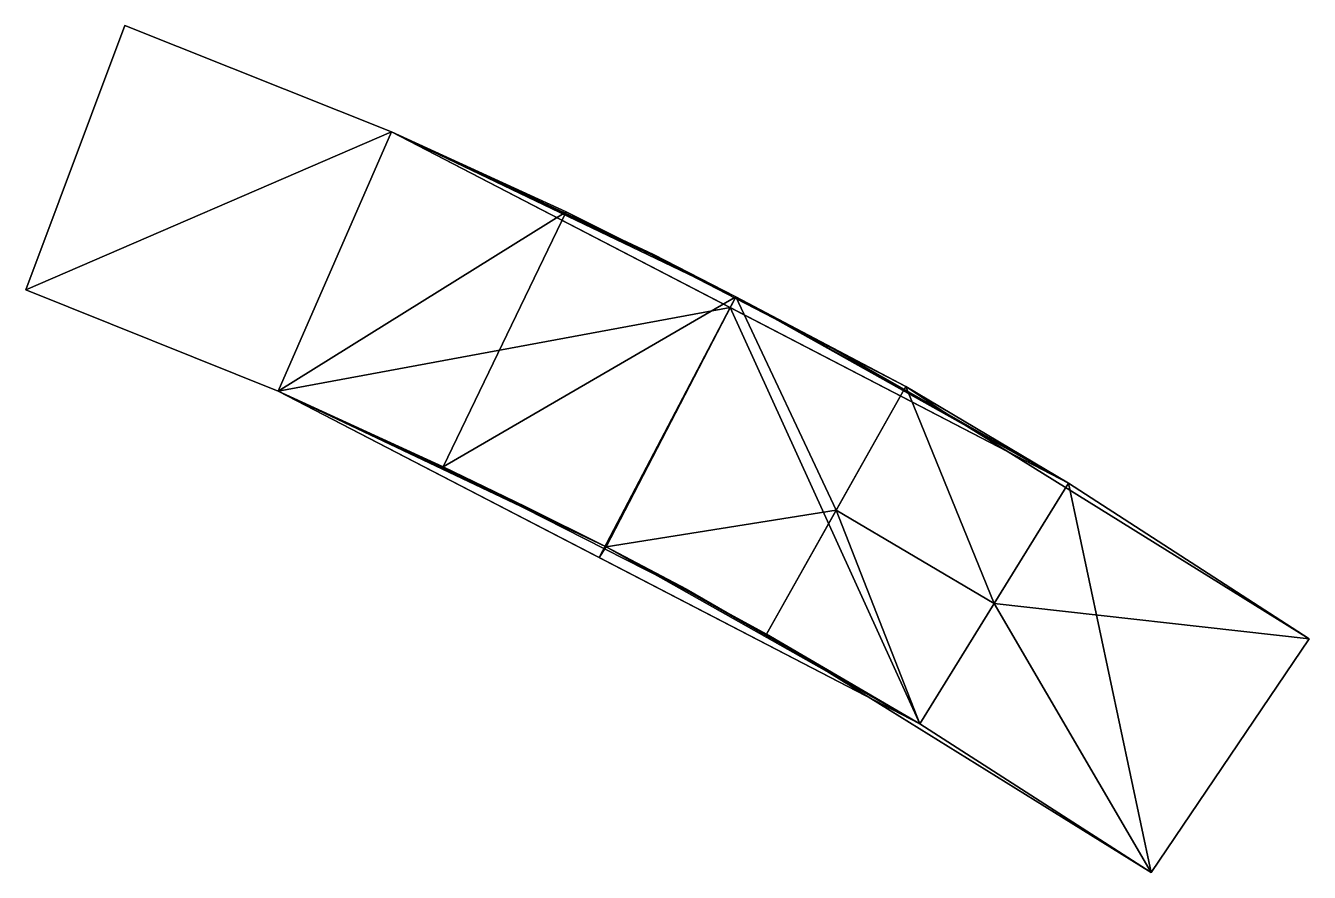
# Model space of a CAD drawing. Extents: x 7.88 to 13.32, y 18.58 to 22.17.
import ezdxf

# ---------------------------------------------------------------- set-up
doc = ezdxf.new("R2010")
doc.units = 0

msp = doc.modelspace()

# ---------------------------------------------------------------- linework, layer by layer
at = {"layer": 'Boundaries'}
for points in [[(8.3, 22.17, 57.58), (7.88, 21.05, 57.58), (8.95, 20.62, 58.95), (9.43, 21.72, 58.95)], [(8.3, 22.17, 57.58), (9.43, 21.72, 56.77), (8.95, 20.62, 56.77), (7.88, 21.05, 57.58)], [(9.43, 21.72, 58.95), (10.54, 21.2, 57.58), (9.43, 21.72, 56.77), (8.3, 22.17, 57.58)], [(8.95, 20.62, 58.95), (9.43, 21.72, 58.95), (12.3, 20.23, 58.95), (11.67, 19.21, 58.95)], [(9.43, 21.72, 56.77), (10.17, 21.38, 56.22), (9.65, 20.3, 56.22), (8.95, 20.62, 56.77)], [(9.43, 21.72, 58.95), (10.89, 21.02, 57.86), (10.54, 21.2, 57.58)], [(9.43, 21.72, 58.95), (12.3, 20.23, 58.95), (10.89, 21.02, 57.86)], [(9.43, 21.72, 56.77), (10.54, 21.2, 57.58), (10.89, 21.02, 57.13), (10.17, 21.38, 56.22)], [(10.17, 21.38, 56.22), (10.89, 21.02, 55.67), (10.34, 19.96, 55.67), (9.65, 20.3, 56.22)], [(10.17, 21.38, 56.22), (10.89, 21.02, 57.13), (11.61, 20.64, 56.22), (10.89, 21.02, 55.67)], [(10.54, 21.2, 57.58), (10.89, 21.02, 57.86), (11.25, 20.83, 57.58), (10.89, 21.02, 57.13)], [(8.95, 20.62, 58.95), (10, 20.13, 57.58), (8.95, 20.62, 56.77), (7.88, 21.05, 57.58)], [(10.34, 19.96, 55.67), (11.02, 19.59, 56.22), (11.61, 20.64, 56.22), (10.89, 21.02, 55.67)], [(12.3, 20.23, 58.95), (11.25, 20.83, 57.58), (10.89, 21.02, 57.86)], [(10.89, 21.02, 57.13), (11.25, 20.83, 57.58), (12.3, 20.23, 56.77), (11.61, 20.64, 56.22)], [(12.3, 20.23, 58.95), (13.32, 19.57, 57.58), (12.3, 20.23, 56.77), (11.25, 20.83, 57.58)], [(8.95, 20.62, 58.95), (10.34, 19.96, 57.86), (10, 20.13, 57.58)], [(8.95, 20.62, 58.95), (11.67, 19.21, 58.95), (10.34, 19.96, 57.86)], [(8.95, 20.62, 56.77), (10, 20.13, 57.58), (10.34, 19.96, 57.13), (9.65, 20.3, 56.22)], [(11.02, 19.59, 56.22), (11.67, 19.21, 56.77), (12.3, 20.23, 56.77), (11.61, 20.64, 56.22)], [(9.65, 20.3, 56.22), (10.34, 19.96, 57.13), (11.02, 19.59, 56.22), (10.34, 19.96, 55.67)], [(11.67, 19.21, 58.95), (12.3, 20.23, 58.95), (13.32, 19.57, 57.58), (12.65, 18.58, 57.58)], [(11.67, 19.21, 56.77), (12.3, 20.23, 56.77), (13.32, 19.57, 57.58), (12.65, 18.58, 57.58)], [(10, 20.13, 57.58), (10.34, 19.96, 57.86), (10.68, 19.78, 57.58), (10.34, 19.96, 57.13)], [(11.67, 19.21, 58.95), (10.68, 19.78, 57.58), (10.34, 19.96, 57.86)], [(10.34, 19.96, 57.13), (10.68, 19.78, 57.58), (11.67, 19.21, 56.77), (11.02, 19.59, 56.22)], [(11.67, 19.21, 58.95), (12.65, 18.58, 57.58), (11.67, 19.21, 56.77), (10.68, 19.78, 57.58)]]:
    msp.add_3dface(points, dxfattribs=at)
at = {"layer": 'Faces'}
for points in [[(7.88, 21.05, 57.58), (8.3, 22.17, 57.58), (9.43, 21.72, 58.95)], [(9.43, 21.72, 56.77), (8.3, 22.17, 57.58), (7.88, 21.05, 57.58)], [(9.43, 21.72, 58.95), (8.3, 22.17, 57.58), (9.43, 21.72, 56.77)], [(7.88, 21.05, 57.58), (9.43, 21.72, 58.95), (8.95, 20.62, 58.95)], [(8.95, 20.62, 56.77), (9.43, 21.72, 56.77), (7.88, 21.05, 57.58)], [(9.43, 21.72, 58.95), (10.8661, 20.9744, 58.95), (8.95, 20.62, 58.95)], [(9.43, 21.72, 56.77), (8.95, 20.62, 56.77), (10.17, 21.38, 56.22)], [(9.43, 21.72, 58.95), (10.54, 21.2, 57.58), (10.89, 21.02, 57.86)], [(10.89, 21.02, 57.86), (10.8661, 20.9744, 58.95), (9.43, 21.72, 58.95)], [(10.54, 21.2, 57.58), (9.43, 21.72, 58.95), (9.43, 21.72, 56.77)], [(10.5298, 21.2001, 56.6748), (10.54, 21.2, 57.58), (9.43, 21.72, 56.77)], [(10.17, 21.38, 56.22), (10.5298, 21.2001, 56.6748), (9.43, 21.72, 56.77)], [(9.65, 20.3, 56.22), (10.17, 21.38, 56.22), (8.95, 20.62, 56.77)], [(9.65, 20.3, 56.22), (10.89, 21.02, 55.67), (10.17, 21.38, 56.22)], [(10.17, 21.38, 56.22), (10.89, 21.02, 55.67), (10.5298, 21.2001, 56.6748)], [(10.5298, 21.2001, 56.6748), (11.61, 20.64, 56.22), (10.89, 21.02, 57.13)], [(10.54, 21.2, 57.58), (10.5298, 21.2001, 56.6748), (10.89, 21.02, 57.13)], [(10.89, 21.02, 55.67), (11.61, 20.64, 56.22), (10.5298, 21.2001, 56.6748)], [(10.89, 21.02, 57.13), (10.89, 21.02, 57.86), (10.54, 21.2, 57.58)], [(8.95, 20.62, 58.95), (8.95, 20.62, 56.77), (7.88, 21.05, 57.58)], [(10.89, 21.02, 55.67), (9.65, 20.3, 56.22), (10.34, 19.96, 55.67)], [(11.3152, 20.1154, 56.22), (10.89, 21.02, 55.67), (10.34, 19.96, 55.67)], [(12.3, 20.23, 58.95), (10.8661, 20.9744, 58.95), (10.89, 21.02, 57.86)], [(10.89, 21.02, 57.86), (11.25, 20.83, 57.58), (12.3, 20.23, 58.95)], [(11.25, 20.83, 57.58), (10.89, 21.02, 57.86), (10.89, 21.02, 57.13)], [(11.61, 20.64, 56.22), (11.7755, 20.5297, 57.1746), (10.89, 21.02, 57.13)], [(11.3152, 20.1154, 56.22), (11.61, 20.64, 56.22), (10.89, 21.02, 55.67)], [(11.7755, 20.5297, 57.1746), (11.25, 20.83, 57.58), (10.89, 21.02, 57.13)], [(10.8661, 20.9744, 58.95), (10.3108, 19.9146, 58.95), (8.95, 20.62, 58.95)], [(11.67, 19.21, 58.95), (10.3108, 19.9146, 58.95), (10.8661, 20.9744, 58.95)], [(11.67, 19.21, 58.95), (10.8661, 20.9744, 58.95), (12.3, 20.23, 58.95)], [(11.7755, 20.5297, 57.1746), (12.3, 20.23, 58.95), (11.25, 20.83, 57.58)], [(8.95, 20.62, 58.95), (10.34, 19.96, 57.86), (10, 20.13, 57.58)], [(8.95, 20.62, 58.95), (10.3108, 19.9146, 58.95), (10.34, 19.96, 57.86)], [(8.95, 20.62, 58.95), (10, 20.13, 57.58), (8.95, 20.62, 56.77)], [(8.95, 20.62, 56.77), (10, 20.13, 57.58), (9.65, 20.3, 56.22)], [(11.9849, 19.7198, 56.77), (11.61, 20.64, 56.22), (11.3152, 20.1154, 56.22)], [(11.7755, 20.5297, 57.1746), (11.61, 20.64, 56.22), (12.3, 20.23, 56.77)], [(12.3, 20.23, 56.77), (11.61, 20.64, 56.22), (11.9849, 19.7198, 56.77)], [(13.32, 19.57, 57.58), (12.3, 20.23, 58.95), (11.7755, 20.5297, 57.1746)], [(12.3, 20.23, 56.77), (13.32, 19.57, 57.58), (11.7755, 20.5297, 57.1746)], [(9.65, 20.3, 56.22), (10.6802, 19.7749, 56.6748), (10.34, 19.96, 55.67)], [(10.34, 19.96, 57.13), (10.6802, 19.7749, 56.6748), (9.65, 20.3, 56.22)], [(10, 20.13, 57.58), (10.34, 19.96, 57.13), (9.65, 20.3, 56.22)], [(12.3, 20.23, 58.95), (12.65, 18.58, 57.58), (11.67, 19.21, 58.95)], [(11.9849, 19.7198, 56.77), (13.32, 19.57, 57.58), (12.3, 20.23, 56.77)], [(12.3, 20.23, 58.95), (13.32, 19.57, 57.58), (12.65, 18.58, 57.58)], [(10.34, 19.96, 57.13), (10, 20.13, 57.58), (10.34, 19.96, 57.86)], [(11.02, 19.59, 56.22), (11.3152, 20.1154, 56.22), (10.34, 19.96, 55.67)], [(11.67, 19.21, 56.77), (11.3152, 20.1154, 56.22), (11.02, 19.59, 56.22)], [(11.67, 19.21, 56.77), (11.9849, 19.7198, 56.77), (11.3152, 20.1154, 56.22)], [(10.34, 19.96, 57.86), (10.3108, 19.9146, 58.95), (11.67, 19.21, 58.95)], [(10.34, 19.96, 57.86), (11.67, 19.21, 58.95), (10.68, 19.78, 57.58)], [(10.34, 19.96, 57.13), (10.34, 19.96, 57.86), (10.68, 19.78, 57.58)], [(10.6802, 19.7749, 56.6748), (10.34, 19.96, 57.13), (10.68, 19.78, 57.58)], [(10.34, 19.96, 55.67), (10.6802, 19.7749, 56.6748), (11.02, 19.59, 56.22)], [(11.1748, 19.4951, 57.1752), (10.6802, 19.7749, 56.6748), (10.68, 19.78, 57.58)], [(11.1748, 19.4951, 57.1752), (10.68, 19.78, 57.58), (11.67, 19.21, 58.95)], [(11.02, 19.59, 56.22), (10.6802, 19.7749, 56.6748), (11.1748, 19.4951, 57.1752)], [(11.67, 19.21, 56.77), (12.65, 18.58, 57.58), (11.9849, 19.7198, 56.77)], [(12.65, 18.58, 57.58), (13.32, 19.57, 57.58), (11.9849, 19.7198, 56.77)], [(11.02, 19.59, 56.22), (11.1748, 19.4951, 57.1752), (11.67, 19.21, 56.77)], [(11.1748, 19.4951, 57.1752), (12.65, 18.58, 57.58), (11.67, 19.21, 56.77)], [(12.65, 18.58, 57.58), (11.1748, 19.4951, 57.1752), (11.67, 19.21, 58.95)]]:
    msp.add_3dface(points, dxfattribs=at)

doc.saveas('drawing.dxf')
